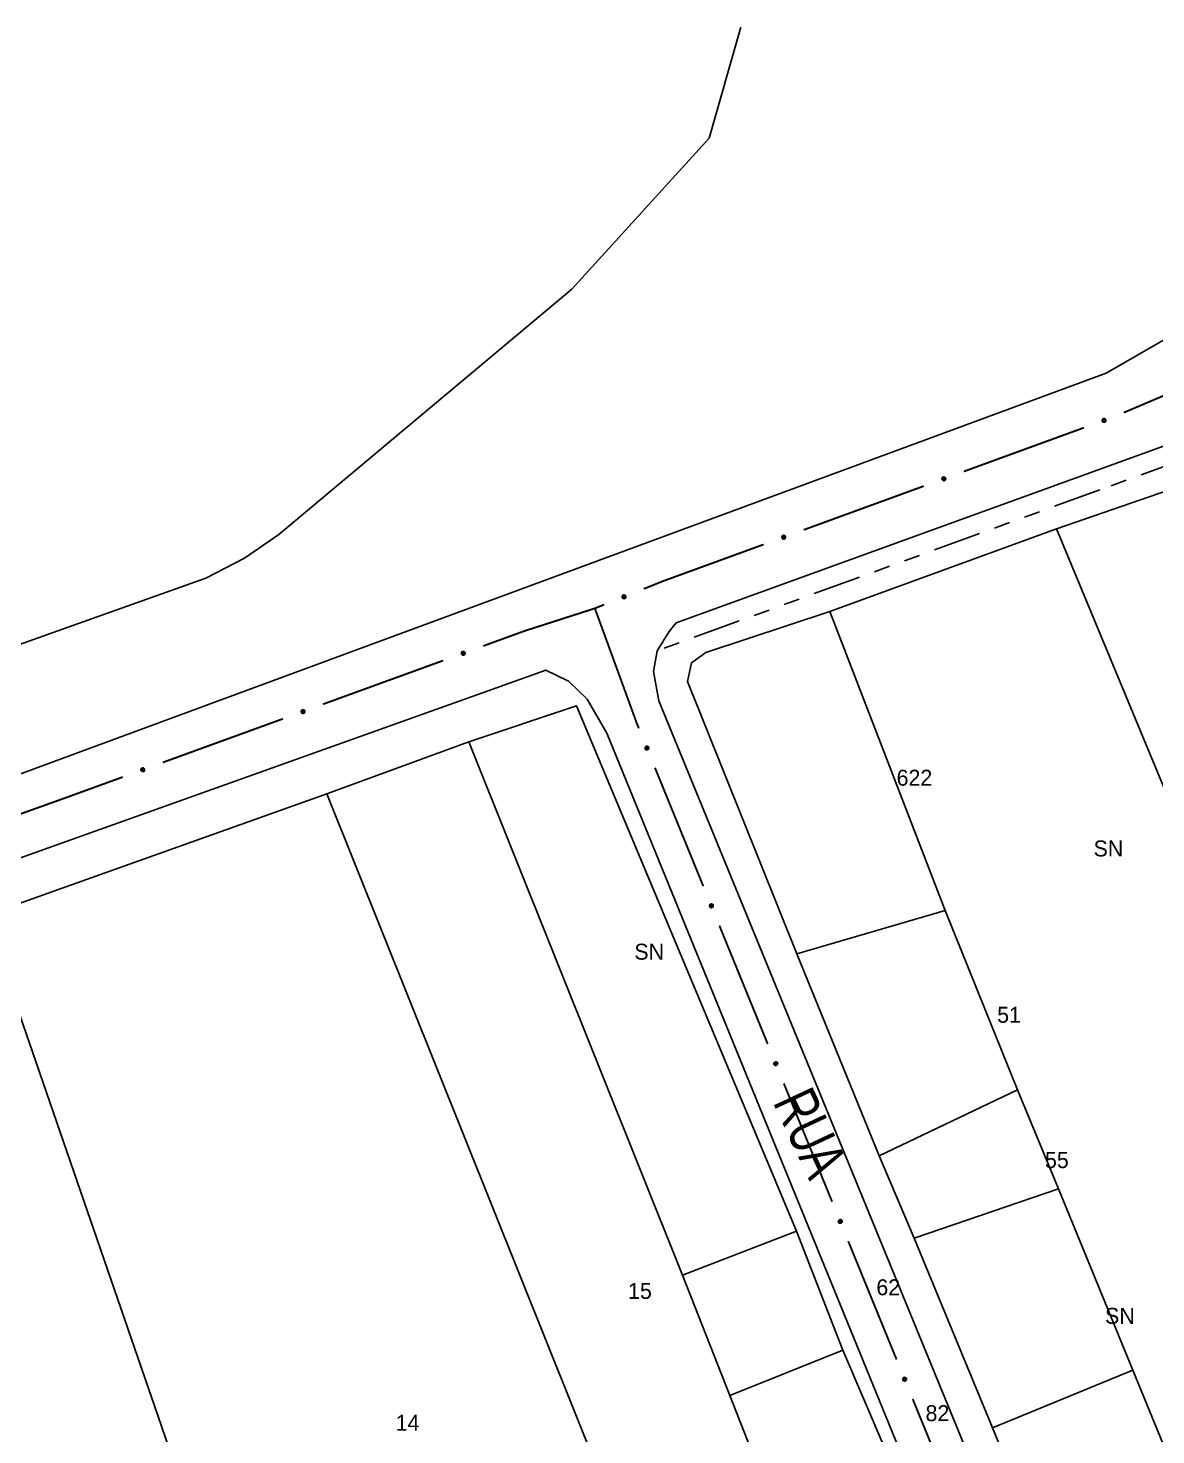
# Model space of a CAD drawing. Extents: x 204373 to 205952, y 4873300 to 4875179.
# Drawn here: x 205147.7 to 205253.5, y 4874860.3 to 4874992.3 of the extents above; entities that cross this region are included whole.
import ezdxf
from ezdxf.enums import TextEntityAlignment as Align

# ---------------------------------------------------------------- set-up
doc = ezdxf.new("R2010")
doc.units = 0
doc.header["$LTSCALE"] = 1.5
doc.header["$MEASUREMENT"] = 0
doc.linetypes.add('TRACO_25', pattern=[8, 3, -1, 1, -1, 1, -1])
for name, color, linetype in [('CD_MALHA_LOTES', 7, 'CONTINUOUS'), ('HD-PRAIA', 251, 'CONTINUOUS'), ('RU-QUADRA', 220, 'CONTINUOUS'), ('SV-EIXO-RUA-PAV', 20, 'CONTINUOUS'), ('SV-FX-DOM-EST', 20, 'CONTINUOUS'), ('SV-RUA-PAVIM', 7, 'CONTINUOUS'), ('SV-TXT-RUA-PAV', 7, 'CONTINUOUS'), ('Th_NmrPort', 1, 'CONTINUOUS')]:
    doc.layers.add(name, color=color, linetype=linetype)
doc.styles.add('ARIAL', font='ARIAL.SHX')

msp = doc.modelspace()

# ---------------------------------------------------------------- linework, layer by layer
at = {"layer": 'CD_MALHA_LOTES', "linetype": 'Continuous', "flags": 128}
for points in [[(205258.15269, 4874950.141309), (205244.215009, 4874945.304738)], [(205244.215009, 4874945.304738), (205222.92133, 4874937.561582)], [(205278.284895, 4874863.227284), (205244.215009, 4874945.304738)], [(205222.92133, 4874937.561582), (205211.306596, 4874933.690004), (205209.951543, 4874932.722109), (205209.564386, 4874930.979899), (205219.824067, 4874905.427484)], [(205233.761748, 4874909.492641), (205222.92133, 4874937.561582)], [(205189.037586, 4874925.321874), (205199.166274, 4874928.698104)], [(205199.166274, 4874928.698104), (205219.798787, 4874879.367642)], [(205175.720237, 4874920.445099), (205189.037586, 4874925.321874)], [(205209.107394, 4874875.241139), (205189.037586, 4874925.321874)], [(205143.646058, 4874909.003433), (205175.720237, 4874920.445099)], [(205224.671227, 4874798.294492), (205175.720237, 4874920.445099)], [(205186.313705, 4874785.32133), (205143.646058, 4874909.003433)], [(205219.824067, 4874905.427484), (205233.761748, 4874909.492641)], [(205240.53701, 4874892.651277), (205233.761748, 4874909.492641)], [(205219.824067, 4874905.427484), (205227.567223, 4874886.456752)], [(205227.567223, 4874886.456752), (205240.53701, 4874892.651277)], [(205240.53701, 4874892.651277), (205244.408588, 4874883.35949)], [(205227.567223, 4874886.456752), (205230.858065, 4874878.713596)], [(205230.858065, 4874878.713596), (205244.408588, 4874883.35949)], [(205244.408588, 4874883.35949), (205251.377428, 4874866.324547)], [(205209.107394, 4874875.241139), (205219.798787, 4874879.367642)], [(205219.798787, 4874879.367642), (205224.164837, 4874868.218632)], [(205230.858065, 4874878.713596), (205238.214063, 4874860.904337)], [(205213.549931, 4874863.943184), (205209.107394, 4874875.241139)], [(205213.549931, 4874863.943184), (205224.164837, 4874868.218632)], [(205224.164837, 4874868.218632), (205230.062008, 4874854.360282)], [(205238.214063, 4874860.904337), (205251.377428, 4874866.324547)], [(205251.377428, 4874866.324547), (205257.571953, 4874851.225392)], [(205219.004814, 4874850.084834), (205213.549931, 4874863.943184)], [(205238.214063, 4874860.904337), (205244.602167, 4874845.224446)]]:
    msp.add_lwpolyline(points, dxfattribs=at)
at = {"layer": 'HD-PRAIA', "linetype": 'Continuous'}
msp.add_polyline3d([(205004.636709, 4874883.83081, 6.801851), (205164.366121, 4874940.682761, 6.801851), (205168.009536, 4874942.561, 6.801851), (205171.227943, 4874944.795594, 6.801851), (205198.70818, 4874967.815174, 6.801851), (205211.613954, 4874982.001182, 7.173397), (205214.566353, 4874992.404307, 6.727542)], dxfattribs=at)
at = {"layer": 'RU-QUADRA', "linetype": 'Continuous', "flags": 128}
for points in [[(205258.15269, 4874950.14421), (205244.215009, 4874945.304738), (205222.92133, 4874937.561582), (205211.306596, 4874933.690004), (205209.951543, 4874932.722109), (205209.564386, 4874930.979899), (205219.824067, 4874905.427484), (205227.567223, 4874886.456752), (205230.858065, 4874878.713596), (205238.214063, 4874860.904337), (205244.602167, 4874845.224446)], [(205140.734861, 4874769.991391), (205186.349234, 4874785.215963), (205224.671227, 4874798.294492), (205238.321471, 4874802.897315), (205250.112386, 4874807.035492), (205235.222031, 4874842.271083), (205230.062008, 4874854.360282), (205224.164837, 4874868.218632), (205219.798787, 4874879.367642), (205199.166274, 4874928.698104), (205189.037586, 4874925.321874), (205175.720237, 4874920.445099), (205143.646058, 4874909.003433)]]:
    msp.add_lwpolyline(points, dxfattribs=at)
at = {"layer": 'SV-EIXO-RUA-PAV', "const_width": 0.18}
for points in [[(205258.394642, 4874959.566798), (205250.522046, 4874956.229502)], [(205246.782913, 4874954.811404), (205235.509124, 4874950.700238)], [(205231.751195, 4874949.329849), (205220.477406, 4874945.218682)], [(205216.719477, 4874943.848293), (205208.264135, 4874940.764919)], [(205207.401592, 4874940.450379), (205205.467953, 4874939.678802)], [(205208.264135, 4874940.764919), (205207.401592, 4874940.450379)], [(205200.881709, 4874937.848762), (205195.110651, 4874935.992919)], [(205201.752803, 4874938.196353), (205200.881709, 4874937.848762)], [(205200.881709, 4874937.848762), (205204.649525, 4874927.514181)], [(205194.259054, 4874935.719065), (205190.400776, 4874934.316055)], [(205195.110651, 4874935.992919), (205194.259054, 4874935.719065)], [(205186.641602, 4874932.949082), (205175.364081, 4874928.848166)], [(205171.604907, 4874927.481193), (205160.327386, 4874923.380276)], [(205204.649525, 4874927.514181), (205204.809863, 4874927.074397)], [(205204.809863, 4874927.074397), (205205.010827, 4874926.581923)], [(205156.568212, 4874922.013304), (205151.869245, 4874920.304589)], [(205206.522125, 4874922.878414), (205211.056017, 4874911.767887)], [(205151.151528, 4874920.043601), (205145.280263, 4874917.941287)], [(205151.869245, 4874920.304589), (205151.151528, 4874920.043601)], [(205212.567315, 4874908.064378), (205214.834261, 4874902.509114)], [(205214.834261, 4874902.509114), (205215.023063, 4874902.046445)], [(205215.023063, 4874902.046445), (205217.101607, 4874896.954013)], [(205218.613195, 4874893.250623), (205223.147958, 4874882.140451)], [(205224.659546, 4874878.43706), (205227.304825, 4874871.956127)], [(205227.304825, 4874871.956127), (205227.36869, 4874871.79966)], [(205227.36869, 4874871.79966), (205229.19502, 4874867.327178)], [(205230.707196, 4874863.624028), (205235.243724, 4874852.514576)]]:
    msp.add_lwpolyline(points, dxfattribs=at)
at = {"layer": 'SV-EIXO-RUA-PAV'}
for points in [[(205248.834576, 4874955.442404), (205248.814564, 4874955.397777), (205248.788239, 4874955.363515), (205248.758058, 4874955.341258), (205248.726259, 4874955.328545), (205248.692263, 4874955.319202), (205248.655909, 4874955.317345), (205248.615104, 4874955.324221), (205248.570196, 4874955.343982), (205248.53687, 4874955.373256), (205248.513466, 4874955.401678), (205248.4983, 4874955.434073), (205248.489778, 4874955.467251), (205248.489097, 4874955.505077), (205248.49647, 4874955.546361), (205248.517433, 4874955.591037), (205248.543471, 4874955.624449), (205248.573229, 4874955.645211), (205248.605893, 4874955.660252), (205248.640715, 4874955.669374), (205248.676412, 4874955.670991), (205248.717965, 4874955.663493), (205248.761785, 4874955.642219), (205248.795407, 4874955.616629), (205248.816581, 4874955.58717), (205248.830665, 4874955.554679), (205248.84045, 4874955.520694), (205248.843838, 4874955.484228), (205248.834576, 4874955.442404)], [(205233.802858, 4874949.960849), (205233.782846, 4874949.916222), (205233.756521, 4874949.88196), (205233.72634, 4874949.859703), (205233.694541, 4874949.846989), (205233.660544, 4874949.837647), (205233.624191, 4874949.83579), (205233.583385, 4874949.842666), (205233.538478, 4874949.862427), (205233.505152, 4874949.891701), (205233.481748, 4874949.920123), (205233.466582, 4874949.952517), (205233.458059, 4874949.985695), (205233.457379, 4874950.023522), (205233.464752, 4874950.064806), (205233.485714, 4874950.109481), (205233.511753, 4874950.142894), (205233.541511, 4874950.163656), (205233.574175, 4874950.178696), (205233.608997, 4874950.187818), (205233.644693, 4874950.189436), (205233.686247, 4874950.181938), (205233.730067, 4874950.160663), (205233.763689, 4874950.135073), (205233.784863, 4874950.105615), (205233.798947, 4874950.073123), (205233.808732, 4874950.039139), (205233.81212, 4874950.002673), (205233.802858, 4874949.960849)], [(205218.77114, 4874944.479294), (205218.751128, 4874944.434667), (205218.724803, 4874944.400405), (205218.694622, 4874944.378148), (205218.662823, 4874944.365434), (205218.628826, 4874944.356091), (205218.592473, 4874944.354234), (205218.551667, 4874944.361111), (205218.50676, 4874944.380871), (205218.473434, 4874944.410146), (205218.45003, 4874944.438568), (205218.434864, 4874944.470962), (205218.426341, 4874944.50414), (205218.425661, 4874944.541966), (205218.433033, 4874944.58325), (205218.453996, 4874944.627926), (205218.480035, 4874944.661339), (205218.509793, 4874944.6821), (205218.542457, 4874944.697141), (205218.577279, 4874944.706263), (205218.612975, 4874944.70788), (205218.654529, 4874944.700383), (205218.698349, 4874944.679108), (205218.731971, 4874944.653518), (205218.753145, 4874944.624059), (205218.767228, 4874944.591568), (205218.777014, 4874944.557584), (205218.780402, 4874944.521118), (205218.77114, 4874944.479294)], [(205203.784624, 4874938.888586), (205203.765959, 4874938.843379), (205203.740673, 4874938.808343), (205203.711173, 4874938.785191), (205203.67977, 4874938.77153), (205203.646068, 4874938.761172), (205203.609787, 4874938.758226), (205203.568794, 4874938.763875), (205203.523314, 4874938.782281), (205203.489125, 4874938.810542), (205203.464879, 4874938.83825), (205203.448749, 4874938.870175), (205203.439235, 4874938.903083), (205203.437421, 4874938.940872), (205203.443552, 4874938.982358), (205203.463166, 4874939.027642), (205203.488191, 4874939.061821), (205203.517314, 4874939.083465), (205203.549512, 4874939.099478), (205203.584045, 4874939.10964), (205203.619676, 4874939.112327), (205203.661436, 4874939.106079), (205203.705875, 4874939.086128), (205203.740249, 4874939.061557), (205203.762296, 4874939.032747), (205203.777348, 4874939.000693), (205203.788147, 4874938.967017), (205203.792628, 4874938.930669), (205203.784624, 4874938.888586)], [(205188.693838, 4874933.578217), (205188.673785, 4874933.533609), (205188.647429, 4874933.49937), (205188.617228, 4874933.477141), (205188.585417, 4874933.464456), (205188.551412, 4874933.455145), (205188.515057, 4874933.453321), (205188.474258, 4874933.460234), (205188.429368, 4874933.480035), (205188.396069, 4874933.50934), (205188.372691, 4874933.537783), (205188.357554, 4874933.570192), (205188.349062, 4874933.603377), (205188.348416, 4874933.641204), (205188.355826, 4874933.682481), (205188.376829, 4874933.727138), (205188.402899, 4874933.760527), (205188.432675, 4874933.781261), (205188.465353, 4874933.796273), (205188.500183, 4874933.805363), (205188.535881, 4874933.806948), (205188.577428, 4874933.799412), (205188.621229, 4874933.778098), (205188.654827, 4874933.752477), (205188.675974, 4874933.722999), (205188.690028, 4874933.690495), (205188.699783, 4874933.656502), (205188.703138, 4874933.620033), (205188.693838, 4874933.578217)], [(205173.657143, 4874928.110328), (205173.637091, 4874928.06572), (205173.610735, 4874928.031481), (205173.580533, 4874928.009252), (205173.548723, 4874927.996567), (205173.514718, 4874927.987255), (205173.478362, 4874927.985431), (205173.437563, 4874927.992345), (205173.392673, 4874928.012146), (205173.359374, 4874928.041451), (205173.335996, 4874928.069894), (205173.32086, 4874928.102302), (205173.312367, 4874928.135488), (205173.311721, 4874928.173315), (205173.319131, 4874928.214592), (205173.340135, 4874928.259249), (205173.366204, 4874928.292638), (205173.395981, 4874928.313372), (205173.428658, 4874928.328383), (205173.463489, 4874928.337474), (205173.499186, 4874928.339059), (205173.540733, 4874928.331523), (205173.584534, 4874928.310209), (205173.618132, 4874928.284588), (205173.63928, 4874928.25511), (205173.653334, 4874928.222606), (205173.663088, 4874928.188613), (205173.666443, 4874928.152144), (205173.657143, 4874928.110328)], [(205205.814111, 4874924.90479), (205205.859462, 4874924.886478), (205205.894694, 4874924.861465), (205205.918074, 4874924.832146), (205205.931979, 4874924.800849), (205205.942599, 4874924.76723), (205205.945827, 4874924.730972), (205205.940496, 4874924.689936), (205205.922445, 4874924.644315), (205205.89445, 4874924.609907), (205205.866932, 4874924.585447), (205205.835133, 4874924.569068), (205205.802301, 4874924.559299), (205205.764527, 4874924.557191), (205205.722994, 4874924.563), (205205.677559, 4874924.582261), (205205.643187, 4874924.60702), (205205.621317, 4874924.635972), (205205.605053, 4874924.668045), (205205.594623, 4874924.702498), (205205.591659, 4874924.738108), (205205.597583, 4874924.779915), (205205.617188, 4874924.824507), (205205.64149, 4874924.859071), (205205.670128, 4874924.881342), (205205.702064, 4874924.896643), (205205.735655, 4874924.907704), (205205.771967, 4874924.912466), (205205.814111, 4874924.90479)], [(205158.620449, 4874922.642439), (205158.600396, 4874922.597831), (205158.57404, 4874922.563592), (205158.543838, 4874922.541363), (205158.512028, 4874922.528678), (205158.478023, 4874922.519366), (205158.441667, 4874922.517542), (205158.400868, 4874922.524456), (205158.355979, 4874922.544257), (205158.322679, 4874922.573562), (205158.299301, 4874922.602005), (205158.284165, 4874922.634413), (205158.275673, 4874922.667599), (205158.275027, 4874922.705426), (205158.282436, 4874922.746703), (205158.30344, 4874922.79136), (205158.329509, 4874922.824749), (205158.359286, 4874922.845483), (205158.391963, 4874922.860494), (205158.426794, 4874922.869585), (205158.462491, 4874922.87117), (205158.504038, 4874922.863634), (205158.547839, 4874922.84232), (205158.581438, 4874922.816699), (205158.602585, 4874922.787221), (205158.616639, 4874922.754717), (205158.626393, 4874922.720724), (205158.629748, 4874922.684255), (205158.620449, 4874922.642439)], [(205211.859301, 4874910.090754), (205211.904652, 4874910.072441), (205211.939883, 4874910.047428), (205211.963264, 4874910.018109), (205211.977169, 4874909.986813), (205211.987789, 4874909.953193), (205211.991017, 4874909.916935), (205211.985686, 4874909.8759), (205211.967635, 4874909.830278), (205211.93964, 4874909.79587), (205211.912122, 4874909.77141), (205211.880323, 4874909.755032), (205211.84749, 4874909.745263), (205211.809717, 4874909.743155), (205211.768184, 4874909.748963), (205211.722749, 4874909.768224), (205211.688377, 4874909.792983), (205211.666507, 4874909.821936), (205211.650243, 4874909.854009), (205211.639813, 4874909.888461), (205211.636849, 4874909.924071), (205211.642772, 4874909.965878), (205211.662377, 4874910.010471), (205211.68668, 4874910.045034), (205211.715318, 4874910.067305), (205211.747254, 4874910.082606), (205211.780845, 4874910.093667), (205211.817157, 4874910.09843), (205211.859301, 4874910.090754)], [(205217.905022, 4874895.276943), (205217.950374, 4874895.258634), (205217.985608, 4874895.233624), (205218.008991, 4874895.204307), (205218.022898, 4874895.173012), (205218.03352, 4874895.139393), (205218.036751, 4874895.103135), (205218.031424, 4874895.062099), (205218.013376, 4874895.016476), (205217.985384, 4874894.982066), (205217.957868, 4874894.957604), (205217.92607, 4874894.941223), (205217.893239, 4874894.931451), (205217.855465, 4874894.92934), (205217.813932, 4874894.935146), (205217.768495, 4874894.954403), (205217.734121, 4874894.979159), (205217.712249, 4874895.00811), (205217.695983, 4874895.040182), (205217.68555, 4874895.074634), (205217.682583, 4874895.110243), (205217.688503, 4874895.15205), (205217.708105, 4874895.196645), (205217.732404, 4874895.23121), (205217.761041, 4874895.253484), (205217.792976, 4874895.268787), (205217.826566, 4874895.27985), (205217.862877, 4874895.284616), (205217.905022, 4874895.276943)], [(205223.951374, 4874880.463381), (205223.996726, 4874880.445072), (205224.03196, 4874880.420062), (205224.055343, 4874880.390744), (205224.06925, 4874880.359449), (205224.079872, 4874880.32583), (205224.083103, 4874880.289573), (205224.077776, 4874880.248537), (205224.059728, 4874880.202914), (205224.031736, 4874880.168504), (205224.00422, 4874880.144042), (205223.972422, 4874880.127661), (205223.93959, 4874880.117889), (205223.901817, 4874880.115778), (205223.860284, 4874880.121583), (205223.814847, 4874880.140841), (205223.780473, 4874880.165597), (205223.7586, 4874880.194548), (205223.742335, 4874880.226619), (205223.731902, 4874880.261071), (205223.728935, 4874880.296681), (205223.734855, 4874880.338488), (205223.754457, 4874880.383082), (205223.778756, 4874880.417648), (205223.807393, 4874880.439921), (205223.839328, 4874880.455224), (205223.872918, 4874880.466288), (205223.909229, 4874880.471054), (205223.951374, 4874880.463381)], [(205229.998702, 4874865.650236), (205230.044057, 4874865.631934), (205230.079295, 4874865.60693), (205230.102682, 4874865.577616), (205230.116595, 4874865.546323), (205230.127222, 4874865.512706), (205230.130459, 4874865.476449), (205230.125138, 4874865.435412), (205230.107098, 4874865.389786), (205230.079111, 4874865.355372), (205230.051599, 4874865.330905), (205230.019804, 4874865.314519), (205229.986973, 4874865.304742), (205229.9492, 4874865.302625), (205229.907666, 4874865.308424), (205229.862226, 4874865.327674), (205229.827848, 4874865.352425), (205229.805971, 4874865.381372), (205229.7897, 4874865.413441), (205229.779262, 4874865.447892), (205229.77629, 4874865.483501), (205229.782203, 4874865.525309), (205229.801798, 4874865.569906), (205229.826092, 4874865.604476), (205229.854724, 4874865.626754), (205229.886657, 4874865.642062), (205229.920245, 4874865.653131), (205229.956556, 4874865.657902), (205229.998702, 4874865.650236)]]:
    msp.add_lwpolyline(points, close=True, dxfattribs=at)
for points in [[(205248.761785, 4874955.642219), (205248.489097, 4874955.505077)], [(205248.795407, 4874955.616629), (205248.489778, 4874955.467251)], [(205248.776214, 4874955.629621), (205248.493521, 4874955.48877)], [(205248.736792, 4874955.650103), (205248.495468, 4874955.527243)], [(205248.717965, 4874955.663493), (205248.49647, 4874955.546361)], [(205248.80247, 4874955.601433), (205248.496702, 4874955.452167)], [(205248.816581, 4874955.58717), (205248.4983, 4874955.434073)], [(205248.821034, 4874955.57044), (205248.50664, 4874955.420933)], [(205248.830665, 4874955.554679), (205248.513466, 4874955.401678)], [(205248.69283, 4874955.66312), (205248.51408, 4874955.571793)], [(205248.676412, 4874955.670991), (205248.517433, 4874955.591037)], [(205248.832374, 4874955.53536), (205248.530453, 4874955.387496)], [(205248.654704, 4874955.668098), (205248.536312, 4874955.610401)], [(205248.84045, 4874955.520694), (205248.53687, 4874955.373256)], [(205248.640715, 4874955.669374), (205248.543471, 4874955.624449)], [(205248.837652, 4874955.500974), (205248.55799, 4874955.359775)], [(205248.843838, 4874955.484228), (205248.570196, 4874955.343982)], [(205248.837801, 4874955.464718), (205248.595316, 4874955.337076)], [(205248.834576, 4874955.442404), (205248.615104, 4874955.324221)], [(205248.822688, 4874955.418539), (205248.64231, 4874955.323713)], [(205248.814564, 4874955.397777), (205248.655909, 4874955.317345)], [(205248.799642, 4874955.378181), (205248.682065, 4874955.322233)], [(205248.788239, 4874955.363515), (205248.692263, 4874955.319202)], [(205233.730067, 4874950.160663), (205233.457379, 4874950.023522)], [(205233.763689, 4874950.135073), (205233.458059, 4874949.985695)], [(205233.744496, 4874950.148066), (205233.461803, 4874950.007214)], [(205233.705074, 4874950.168548), (205233.46375, 4874950.045687)], [(205233.686247, 4874950.181938), (205233.464752, 4874950.064806)], [(205233.770752, 4874950.119878), (205233.464984, 4874949.970612)], [(205233.784863, 4874950.105615), (205233.466582, 4874949.952517)], [(205233.789316, 4874950.088884), (205233.474922, 4874949.939377)], [(205233.798947, 4874950.073123), (205233.481748, 4874949.920123)], [(205233.661112, 4874950.181565), (205233.482362, 4874950.090237)], [(205233.644693, 4874950.189436), (205233.485714, 4874950.109481)], [(205233.800656, 4874950.053804), (205233.498734, 4874949.905941)], [(205233.622986, 4874950.186543), (205233.504594, 4874950.128845)], [(205233.808732, 4874950.039139), (205233.505152, 4874949.891701)], [(205233.608997, 4874950.187818), (205233.511753, 4874950.142894)], [(205233.805934, 4874950.019418), (205233.526272, 4874949.87822)], [(205233.81212, 4874950.002673), (205233.538478, 4874949.862427)], [(205233.806083, 4874949.983162), (205233.563598, 4874949.855521)], [(205233.802858, 4874949.960849), (205233.583385, 4874949.842666)], [(205233.79097, 4874949.936983), (205233.610592, 4874949.842157)], [(205233.782846, 4874949.916222), (205233.624191, 4874949.83579)], [(205233.767924, 4874949.896626), (205233.650346, 4874949.840678)], [(205233.756521, 4874949.88196), (205233.660544, 4874949.837647)], [(205218.698349, 4874944.679108), (205218.425661, 4874944.541966)], [(205218.731971, 4874944.653518), (205218.426341, 4874944.50414)], [(205218.712778, 4874944.66651), (205218.430085, 4874944.525659)], [(205218.673356, 4874944.686993), (205218.432032, 4874944.564132)], [(205218.654529, 4874944.700383), (205218.433033, 4874944.58325)], [(205218.739034, 4874944.638322), (205218.433266, 4874944.489056)], [(205218.753145, 4874944.624059), (205218.434864, 4874944.470962)], [(205218.757598, 4874944.607329), (205218.443204, 4874944.457822)], [(205218.767228, 4874944.591568), (205218.45003, 4874944.438568)], [(205218.629393, 4874944.700009), (205218.450644, 4874944.608682)], [(205218.612975, 4874944.70788), (205218.453996, 4874944.627926)], [(205218.768938, 4874944.572249), (205218.467016, 4874944.424386)], [(205218.591268, 4874944.704988), (205218.472876, 4874944.64729)], [(205218.777014, 4874944.557584), (205218.473434, 4874944.410146)], [(205218.577279, 4874944.706263), (205218.480035, 4874944.661339)], [(205218.774215, 4874944.537863), (205218.494554, 4874944.396665)], [(205218.780402, 4874944.521118), (205218.50676, 4874944.380871)], [(205218.774365, 4874944.501607), (205218.53188, 4874944.373966)], [(205218.77114, 4874944.479294), (205218.551667, 4874944.361111)], [(205218.759252, 4874944.455428), (205218.578873, 4874944.360602)], [(205218.751128, 4874944.434667), (205218.592473, 4874944.354234)], [(205218.736206, 4874944.415071), (205218.618628, 4874944.359123)], [(205218.724803, 4874944.400405), (205218.628826, 4874944.356091)], [(205203.705875, 4874939.086128), (205203.437421, 4874938.940872)], [(205203.740249, 4874939.061557), (205203.439235, 4874938.903083)], [(205203.720675, 4874939.073969), (205203.442332, 4874938.924704)], [(205203.680656, 4874939.093259), (205203.443125, 4874938.963218)], [(205203.661436, 4874939.106079), (205203.443552, 4874938.982358)], [(205203.747764, 4874939.04658), (205203.446609, 4874938.888213)], [(205203.762296, 4874939.032747), (205203.448749, 4874938.870175)], [(205203.767249, 4874939.016158), (205203.457479, 4874938.857291)], [(205203.636323, 4874939.104952), (205203.460393, 4874939.008307)], [(205203.619676, 4874939.112327), (205203.463166, 4874939.027642)], [(205203.777348, 4874939.000693), (205203.464879, 4874938.83825)], [(205203.598065, 4874939.108785), (205203.481457, 4874939.047564)], [(205203.779636, 4874938.981433), (205203.482283, 4874938.824584)], [(205203.584045, 4874939.10964), (205203.488191, 4874939.061821)], [(205203.788147, 4874938.967017), (205203.489125, 4874938.810542)], [(205203.785942, 4874938.947221), (205203.51064, 4874938.797701)], [(205203.792628, 4874938.930669), (205203.523314, 4874938.782281)], [(205203.787178, 4874938.910986), (205203.54863, 4874938.776131)], [(205203.784624, 4874938.888586), (205203.568794, 4874938.763875)], [(205203.773457, 4874938.864375), (205203.596003, 4874938.764183)], [(205203.765959, 4874938.843379), (205203.609787, 4874938.758226)], [(205203.751631, 4874938.823344), (205203.635784, 4874938.763896)], [(205203.740673, 4874938.808343), (205203.646068, 4874938.761172)], [(205188.621229, 4874933.778098), (205188.348416, 4874933.641204)], [(205188.654827, 4874933.752477), (205188.349062, 4874933.603377)], [(205188.635646, 4874933.765487), (205188.352825, 4874933.624893)], [(205188.596242, 4874933.786005), (205188.354807, 4874933.663364)], [(205188.577428, 4874933.799412), (205188.355826, 4874933.682481)], [(205188.661876, 4874933.737275), (205188.355973, 4874933.588287)], [(205188.675974, 4874933.722999), (205188.357554, 4874933.570192)], [(205188.680412, 4874933.706265), (205188.365882, 4874933.557044)], [(205188.690028, 4874933.690495), (205188.372691, 4874933.537783)], [(205188.552292, 4874933.799062), (205188.37346, 4874933.707897)], [(205188.535881, 4874933.806948), (205188.376829, 4874933.727138)], [(205188.691721, 4874933.671175), (205188.389664, 4874933.523586)], [(205188.514171, 4874933.804075), (205188.395726, 4874933.746485)], [(205188.699783, 4874933.656502), (205188.396069, 4874933.50934)], [(205188.500183, 4874933.805363), (205188.402899, 4874933.760527)], [(205188.696967, 4874933.636784), (205188.417177, 4874933.49584)], [(205188.703138, 4874933.620033), (205188.429368, 4874933.480035)], [(205188.697083, 4874933.600528), (205188.454482, 4874933.473107)], [(205188.693838, 4874933.578217), (205188.474258, 4874933.460234)], [(205188.681928, 4874933.554363), (205188.501464, 4874933.4597)], [(205188.673785, 4874933.533609), (205188.515057, 4874933.453321)], [(205188.658845, 4874933.514026), (205188.541217, 4874933.458185)], [(205188.647429, 4874933.49937), (205188.551412, 4874933.455145)], [(205173.584534, 4874928.310209), (205173.311721, 4874928.173315)], [(205173.618132, 4874928.284588), (205173.312367, 4874928.135488)], [(205173.598951, 4874928.297598), (205173.316131, 4874928.157004)], [(205173.559548, 4874928.318116), (205173.318112, 4874928.195475)], [(205173.540733, 4874928.331523), (205173.319131, 4874928.214592)], [(205173.625182, 4874928.269386), (205173.319278, 4874928.120398)], [(205173.63928, 4874928.25511), (205173.32086, 4874928.102302)], [(205173.643718, 4874928.238376), (205173.329187, 4874928.089155)], [(205173.653334, 4874928.222606), (205173.335996, 4874928.069894)], [(205173.515597, 4874928.331173), (205173.336765, 4874928.240008)], [(205173.499186, 4874928.339059), (205173.340135, 4874928.259249)], [(205173.655026, 4874928.203286), (205173.35297, 4874928.055697)], [(205173.477476, 4874928.336186), (205173.359032, 4874928.278596)], [(205173.663088, 4874928.188613), (205173.359374, 4874928.041451)], [(205173.463489, 4874928.337474), (205173.366204, 4874928.292638)], [(205173.660272, 4874928.168895), (205173.380482, 4874928.027951)], [(205173.666443, 4874928.152144), (205173.392673, 4874928.012146)], [(205173.660388, 4874928.132639), (205173.417788, 4874928.005218)], [(205173.657143, 4874928.110328), (205173.437563, 4874927.992345)], [(205173.645233, 4874928.086474), (205173.464769, 4874927.991811)], [(205173.637091, 4874928.06572), (205173.478362, 4874927.985431)], [(205173.622151, 4874928.046137), (205173.504522, 4874927.990296)], [(205173.610735, 4874928.031481), (205173.514718, 4874927.987255)], [(205205.591659, 4874924.738108), (205205.677559, 4874924.582261)], [(205205.594623, 4874924.702498), (205205.643187, 4874924.60702)], [(205205.595369, 4874924.716525), (205205.657496, 4874924.600396)], [(205205.597583, 4874924.779915), (205205.722994, 4874924.563)], [(205205.598905, 4874924.754811), (205205.696916, 4874924.579638)], [(205205.610252, 4874924.799234), (205205.742137, 4874924.562721)], [(205205.617188, 4874924.824507), (205205.764527, 4874924.557191)], [(205205.629231, 4874924.839401), (205205.780656, 4874924.562228)], [(205205.64149, 4874924.859071), (205205.802301, 4874924.559299)], [(205205.656408, 4874924.866703), (205205.817112, 4874924.566789)], [(205205.670128, 4874924.881342), (205205.835133, 4874924.569068)], [(205205.686678, 4874924.886424), (205205.847949, 4874924.577898)], [(205205.702064, 4874924.896643), (205205.866932, 4874924.585447)], [(205205.721305, 4874924.89908), (205205.880463, 4874924.602956)], [(205205.735655, 4874924.907704), (205205.89445, 4874924.609907)], [(205205.755467, 4874924.905652), (205205.907124, 4874924.631521)], [(205205.771967, 4874924.912466), (205205.922445, 4874924.644315)], [(205205.791692, 4874924.907171), (205205.928398, 4874924.669678)], [(205205.814111, 4874924.90479), (205205.940496, 4874924.689936)], [(205205.838409, 4874924.893812), (205205.939978, 4874924.717142)], [(205205.859462, 4874924.886478), (205205.945827, 4874924.730972)], [(205205.879607, 4874924.872306), (205205.939955, 4874924.756925)], [(205205.894694, 4874924.861465), (205205.942599, 4874924.76723)], [(205158.547839, 4874922.84232), (205158.275027, 4874922.705426)], [(205158.581438, 4874922.816699), (205158.275673, 4874922.667599)], [(205158.562257, 4874922.829709), (205158.279436, 4874922.689115)], [(205158.522853, 4874922.850227), (205158.281418, 4874922.727586)], [(205158.504038, 4874922.863634), (205158.282436, 4874922.746703)], [(205158.588487, 4874922.801497), (205158.282584, 4874922.652509)], [(205158.602585, 4874922.787221), (205158.284165, 4874922.634413)], [(205158.607023, 4874922.770487), (205158.292493, 4874922.621266)], [(205158.616639, 4874922.754717), (205158.299301, 4874922.602005)], [(205158.478903, 4874922.863284), (205158.30007, 4874922.772119)], [(205158.462491, 4874922.87117), (205158.30344, 4874922.79136)], [(205158.618331, 4874922.735397), (205158.316275, 4874922.587808)], [(205158.440781, 4874922.868297), (205158.322337, 4874922.810707)], [(205158.626393, 4874922.720724), (205158.322679, 4874922.573562)], [(205158.426794, 4874922.869585), (205158.329509, 4874922.824749)], [(205158.623577, 4874922.701006), (205158.343787, 4874922.560062)], [(205158.629748, 4874922.684255), (205158.355979, 4874922.544257)], [(205158.623694, 4874922.66475), (205158.381093, 4874922.537329)], [(205158.620449, 4874922.642439), (205158.400868, 4874922.524456)], [(205158.608538, 4874922.618584), (205158.428074, 4874922.523922)], [(205158.600396, 4874922.597831), (205158.441667, 4874922.517542)], [(205158.585456, 4874922.578248), (205158.467828, 4874922.522407)], [(205158.57404, 4874922.563592), (205158.478023, 4874922.519366)], [(205211.636849, 4874909.924071), (205211.722749, 4874909.768224)], [(205211.639813, 4874909.888461), (205211.688377, 4874909.792983)], [(205211.640559, 4874909.902488), (205211.702686, 4874909.786359)], [(205211.642772, 4874909.965878), (205211.768184, 4874909.748963)], [(205211.644094, 4874909.940775), (205211.742105, 4874909.765601)], [(205211.655442, 4874909.985197), (205211.787327, 4874909.748684)], [(205211.662377, 4874910.010471), (205211.809717, 4874909.743155)], [(205211.674421, 4874910.025365), (205211.825845, 4874909.748191)], [(205211.68668, 4874910.045034), (205211.84749, 4874909.745263)], [(205211.701598, 4874910.052666), (205211.862302, 4874909.752752)], [(205211.715318, 4874910.067305), (205211.880323, 4874909.755032)], [(205211.731868, 4874910.072387), (205211.893139, 4874909.763862)], [(205211.747254, 4874910.082606), (205211.912122, 4874909.77141)], [(205211.766495, 4874910.085044), (205211.925653, 4874909.78892)], [(205211.780845, 4874910.093667), (205211.93964, 4874909.79587)], [(205211.800657, 4874910.091616), (205211.952314, 4874909.817485)], [(205211.817157, 4874910.09843), (205211.967635, 4874909.830278)], [(205211.836882, 4874910.093134), (205211.973587, 4874909.855641)], [(205211.859301, 4874910.090754), (205211.985686, 4874909.8759)], [(205211.883598, 4874910.079775), (205211.985167, 4874909.903106)], [(205211.904652, 4874910.072441), (205211.991017, 4874909.916935)], [(205211.924797, 4874910.058269), (205211.985145, 4874909.942888)], [(205211.939883, 4874910.047428), (205211.987789, 4874909.953193)], [(205217.682583, 4874895.110243), (205217.768495, 4874894.954403)], [(205217.68555, 4874895.074634), (205217.734121, 4874894.979159)], [(205217.686295, 4874895.08866), (205217.748431, 4874894.972536)], [(205217.688503, 4874895.15205), (205217.813932, 4874894.935146)], [(205217.689827, 4874895.126947), (205217.787852, 4874894.951781)], [(205217.701171, 4874895.171371), (205217.833074, 4874894.934868)], [(205217.708105, 4874895.196645), (205217.855465, 4874894.92934)], [(205217.720147, 4874895.21154), (205217.871593, 4874894.934378)], [(205217.732404, 4874895.23121), (205217.893239, 4874894.931451)], [(205217.747322, 4874895.238843), (205217.90805, 4874894.938942)], [(205217.761041, 4874895.253484), (205217.92607, 4874894.941223)], [(205217.77759, 4874895.258567), (205217.938885, 4874894.950054)], [(205217.792976, 4874895.268787), (205217.957868, 4874894.957604)], [(205217.812216, 4874895.271226), (205217.971397, 4874894.975115)], [(205217.826566, 4874895.27985), (205217.985384, 4874894.982066)], [(205217.846378, 4874895.2778), (205217.998056, 4874895.003682)], [(205217.862877, 4874895.284616), (205218.013376, 4874895.016476)], [(205217.882602, 4874895.279322), (205218.019327, 4874895.04184)], [(205217.905022, 4874895.276943), (205218.031424, 4874895.062099)], [(205217.92932, 4874895.265966), (205218.030903, 4874895.089305)], [(205217.950374, 4874895.258634), (205218.036751, 4874895.103135)], [(205217.970521, 4874895.244464), (205218.030877, 4874895.129087)], [(205217.985608, 4874895.233624), (205218.03352, 4874895.139393)], [(205223.728935, 4874880.296681), (205223.814847, 4874880.140841)], [(205223.731902, 4874880.261071), (205223.780473, 4874880.165597)], [(205223.732647, 4874880.275098), (205223.794782, 4874880.158974)], [(205223.734855, 4874880.338488), (205223.860284, 4874880.121583)], [(205223.736179, 4874880.313385), (205223.834204, 4874880.138219)], [(205223.747523, 4874880.357808), (205223.879426, 4874880.121306)], [(205223.754457, 4874880.383082), (205223.901817, 4874880.115778)], [(205223.766499, 4874880.397977), (205223.917945, 4874880.120816)], [(205223.778756, 4874880.417648), (205223.93959, 4874880.117889)], [(205223.793674, 4874880.425281), (205223.954402, 4874880.12538)], [(205223.807393, 4874880.439921), (205223.972422, 4874880.127661)], [(205223.823942, 4874880.445004), (205223.985237, 4874880.136492)], [(205223.839328, 4874880.455224), (205224.00422, 4874880.144042)], [(205223.858568, 4874880.457664), (205224.017749, 4874880.161552)], [(205223.872918, 4874880.466288), (205224.031736, 4874880.168504)], [(205223.89273, 4874880.464238), (205224.044408, 4874880.190119)], [(205223.909229, 4874880.471054), (205224.059728, 4874880.202914)], [(205223.928954, 4874880.465759), (205224.065679, 4874880.228277)], [(205223.951374, 4874880.463381), (205224.077776, 4874880.248537)], [(205223.975672, 4874880.452404), (205224.077255, 4874880.275743)], [(205223.996726, 4874880.445072), (205224.083103, 4874880.289573)], [(205224.016872, 4874880.430901), (205224.077229, 4874880.315525)], [(205224.03196, 4874880.420062), (205224.079872, 4874880.32583)], [(205229.77629, 4874865.483501), (205229.862226, 4874865.327674)], [(205229.779262, 4874865.447892), (205229.827848, 4874865.352425)], [(205229.780005, 4874865.461919), (205229.842159, 4874865.345804)], [(205229.782203, 4874865.525309), (205229.907666, 4874865.308424)], [(205229.783531, 4874865.500206), (205229.881584, 4874865.325056)], [(205229.794868, 4874865.544631), (205229.926809, 4874865.30815)], [(205229.801798, 4874865.569906), (205229.9492, 4874865.302625)], [(205229.813838, 4874865.584803), (205229.965328, 4874865.307666)], [(205229.826092, 4874865.604476), (205229.986973, 4874865.304742)], [(205229.841008, 4874865.612111), (205230.001783, 4874865.312235)], [(205229.854724, 4874865.626754), (205230.019804, 4874865.314519)], [(205229.871273, 4874865.631839), (205230.032617, 4874865.323352)], [(205229.886657, 4874865.642062), (205230.051599, 4874865.330905)], [(205229.905897, 4874865.644504), (205230.065125, 4874865.348418)], [(205229.920245, 4874865.653131), (205230.079111, 4874865.355372)], [(205229.940058, 4874865.651084), (205230.09178, 4874865.376989)], [(205229.956556, 4874865.657902), (205230.107098, 4874865.389786)], [(205229.976282, 4874865.652611), (205230.113044, 4874865.415151)], [(205229.998702, 4874865.650236), (205230.125138, 4874865.435412)], [(205230.023002, 4874865.639263), (205230.124613, 4874865.462618)], [(205230.044057, 4874865.631934), (205230.130459, 4874865.476449)], [(205230.064206, 4874865.617767), (205230.124581, 4874865.5024)], [(205230.079295, 4874865.60693), (205230.127222, 4874865.512706)]]:
    msp.add_lwpolyline(points, dxfattribs=at)
at = {"layer": 'SV-FX-DOM-EST', "linetype": 'TRACO_25'}
msp.add_polyline3d([(205312.81669, 4874972.278219, 8.238495), (205248.258696, 4874948.974894, 8.535731), (205206.719089, 4874933.864801, 8.535731)], dxfattribs=at)
at = {"layer": 'SV-RUA-PAVIM', "linetype": 'Continuous'}
for points in [[(205296.488647, 4875158.986065, 7.049548), (205293.185288, 4875153.257667, 7.049548), (205291.796877, 4875144.361713, 6.90093), (205277.078431, 4875040.813262, 7.569712), (205268.854284, 4874985.221845, 8.065106), (205266.696529, 4874977.616676, 8.139416), (205262.370951, 4874969.805499, 8.114646), (205256.453869, 4874964.299556, 8.065106), (205248.859262, 4874959.916814, 8.238495), (205144.171601, 4874921.293836, 8.238495), (205007.282867, 4874872.631693, 7.272475), (204896.35627, 4874834.822704, 6.826621), (204758.009525, 4874789.320206, 6.702772), (204637.405725, 4874750.426916, 4.820273)], [(205295.64072, 4874968.065031, 8.535731), (205283.068845, 4874963.544601, 8.684349), (205208.499821, 4874936.496287, 8.684349), (205207.868403, 4874935.665952, 8.238495), (205206.719089, 4874933.864801, 8.188955), (205206.374547, 4874931.930207, 8.188955), (205206.879133, 4874929.182246, 8.188955), (205255.411401, 4874810.873199, 10.442999)], [(204957.899882, 4874699.824499, 9.229283), (204954.889391, 4874701.161638, 9.031125), (204954.025926, 4874702.81526, 9.402671), (204906.592834, 4874821.840479, 7.000009), (204906.343429, 4874824.963531, 7.000009), (204906.353452, 4874826.095947, 7.000009), (204907.777562, 4874827.642831, 7.000009), (205033.588493, 4874873.918181, 7.644021), (205190.767867, 4874930.064401, 8.61004), (205196.269875, 4874932.060136, 8.684349), (205198.407734, 4874931.024016, 8.263264), (205200.155688, 4874929.32131, 8.436652), (205202.01642, 4874926.13269, 8.436652), (205251.64836, 4874804.529788, 10.120993), (205250.462091, 4874802.382079, 10.195302)]]:
    msp.add_polyline3d(points, dxfattribs=at)

# ---------------------------------------------------------------- texts
at = {"layer": 'SV-TXT-RUA-PAV', "style": 'ARIAL', "width": 0.7}
msp.add_text('RUA', height=4, rotation=295, dxfattribs=at).set_placement((205217.551604, 4874891.492134))
at = {"layer": 'Th_NmrPort', "color": 1}
for s, p in [('622', (205229.198307, 4874921.950412)), ('SN', (205247.685272, 4874915.309464)), ('SN', (205204.585957, 4874905.615196)), ('51', (205238.638199, 4874899.69426)), ('55', (205243.125326, 4874886.053393)), ('15', (205203.99624, 4874873.770477)), ('62', (205227.300407, 4874874.107859)), ('SN', (205248.762182, 4874871.425358)), ('82', (205231.91421, 4874862.289524)), ('14', (205182.176711, 4874861.38642))]:
    msp.add_text(s, height=1.5, dxfattribs=at).set_placement(p, align=Align.MIDDLE_LEFT)

doc.saveas('drawing.dxf')
